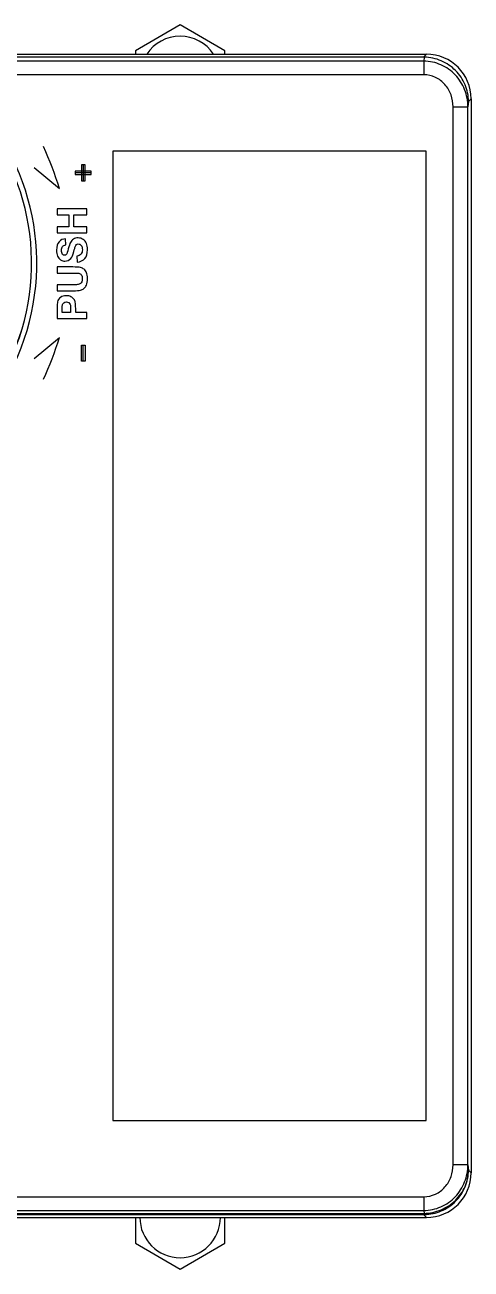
# Model space of a CAD drawing. Extents: x -425 to 6552, y -3049 to 3105.
# Drawn here: x 229.6 to 259.5, y -892.7 to -809.3 of the extents above; entities that cross this region are included whole.
import ezdxf

# ---------------------------------------------------------------- set-up
doc = ezdxf.new("R2010")
doc.units = 0
doc.layers.get('0').update_dxf_attribs({"linetype": 'CONTINUOUS'})

msp = doc.modelspace()

# ---------------------------------------------------------------- linework, layer by layer
at = {"color": 7, "linetype": 'CONTINUOUS'}
for p, q in [((240.023, -809.278), (237.023, -811.011)), ((243.023, -811.011), (240.023, -809.278)), ((256.332, -811.442), (224.848, -811.442)), ((225.048, -811.243), (256.531, -811.243)), ((256.356, -811.712), (225.198, -811.712)), ((237.023, -811.011), (237.023, -811.243)), ((243.023, -811.243), (243.023, -811.011)), ((256.332, -811.442), (256.531, -811.243)), ((256.388, -811.442), (256.356, -811.712)), ((256.356, -811.712), (256.356, -812.625)), ((256.356, -812.625), (225.198, -812.625)), ((259.357, -814.409), (259.527, -814.238)), ((259.527, -814.238), (259.527, -886.247)), ((258.316, -814.768), (259.315, -814.768)), ((258.316, -885.717), (258.316, -814.768)), ((259.357, -814.409), (259.315, -814.768)), ((259.315, -885.717), (259.315, -814.768)), ((235.513, -817.743), (235.513, -882.743)), ((256.513, -817.743), (235.513, -817.743)), ((256.513, -882.743), (256.513, -817.743)), ((235.513, -882.743), (256.513, -882.743)), ((259.315, -885.717), (258.316, -885.717)), ((259.315, -885.717), (259.357, -886.077)), ((259.527, -886.247), (259.357, -886.077)), ((162.676, -887.86), (256.356, -887.86)), ((256.356, -887.86), (256.356, -888.773)), ((92.509, -889.243), (256.531, -889.243)), ((92.699, -888.968), (256.342, -888.968)), ((92.699, -889.053), (256.342, -889.053)), ((162.676, -888.773), (256.356, -888.773)), ((237.023, -889.243), (237.023, -890.976)), ((243.023, -890.976), (243.023, -889.243)), ((256.342, -888.968), (256.379, -888.968)), ((256.342, -888.968), (256.342, -889.053)), ((256.531, -889.243), (256.342, -889.053)), ((256.356, -888.773), (256.379, -888.968)), ((237.023, -890.976), (240.023, -892.708)), ((240.023, -892.708), (243.023, -890.976))]:
    msp.add_line(p, q, dxfattribs=at)
at = {"color": 0, "linetype": 'CONTINUOUS'}
for p, q in [((230.246, -818.843), (231.933, -820.243)), ((232.998, -819.076), (232.998, -819.315)), ((234.06, -819.076), (232.998, -819.076)), ((234.06, -819.196), (232.998, -819.196)), ((233.41, -818.664), (233.41, -819.727)), ((233.648, -818.664), (233.41, -818.664)), ((233.529, -818.664), (233.529, -819.727)), ((233.648, -819.727), (233.648, -818.664)), ((234.06, -819.315), (234.06, -819.076)), ((232.998, -819.315), (234.06, -819.315)), ((233.41, -819.727), (233.648, -819.727)), ((231.777, -821.623), (231.777, -822.026)), ((233.777, -821.623), (231.777, -821.623)), ((233.777, -822.026), (233.777, -821.623)), ((231.777, -822.026), (232.564, -822.026)), ((232.564, -822.026), (232.564, -822.818)), ((232.902, -822.818), (232.902, -822.026)), ((232.902, -822.026), (233.777, -822.026)), ((231.777, -822.818), (231.777, -823.222)), ((232.564, -822.818), (231.777, -822.818)), ((231.777, -823.222), (233.777, -823.222)), ((233.777, -822.818), (232.902, -822.818)), ((233.777, -823.222), (233.777, -822.818)), ((232.366, -824.024), (232.348, -823.62)), ((233.088, -824.796), (233.126, -825.189)), ((231.777, -825.512), (231.777, -825.916)), ((232.827, -825.512), (231.777, -825.512)), ((231.777, -825.916), (232.883, -825.916)), ((231.777, -826.703), (231.777, -827.107)), ((232.86, -826.703), (231.777, -826.703)), ((231.777, -827.107), (232.843, -827.107)), ((231.777, -828.32), (231.777, -828.968)), ((232.115, -828.564), (232.115, -828.369)), ((232.682, -828.343), (232.682, -828.564)), ((233.022, -828.564), (233.022, -828.301)), ((231.777, -828.968), (233.777, -828.968)), ((232.682, -828.564), (232.115, -828.564)), ((233.777, -828.564), (233.022, -828.564)), ((233.777, -828.968), (233.777, -828.564)), ((230.246, -831.643), (231.933, -830.243)), ((233.41, -831.821), (233.41, -830.758)), ((233.41, -830.758), (233.648, -830.758)), ((233.529, -831.821), (233.529, -830.758)), ((233.648, -830.758), (233.648, -831.821)), ((233.648, -831.821), (233.41, -831.821))]:
    msp.add_line(p, q, dxfattribs=at)
at = {"color": 7, "linetype": 'CONTINUOUS'}
for centre, radius, start, end in [((240.023, -812.743), 2.7, 33.85749, 146.14251), ((214.513, -825.243), 15.905, 131.87581, 48.12419), ((214.513, -825.243), 15.554, 131.8652, 48.12437), ((240.023, -889.244), 2.7, 180, 0), ((256.339, -886.304), 2.749, 270.05182, 271.21131)]:
    msp.add_arc(centre, radius, start, end, dxfattribs=at)
at = {"color": 0, "linetype": 'CONTINUOUS'}
for centre, radius, start, end in [((214.513, -825.243), 15.905, 131.87581, 48.12419), ((214.513, -825.243), 15.555, 131.8652, 48.12437), ((209.395, -827.243), 23.6, 17.25412, 24.53533), ((209.395, -823.243), 23.6, 335.46467, 342.74588)]:
    msp.add_arc(centre, radius, start, end, dxfattribs=at)
at = {"color": 7, "linetype": 'CONTINUOUS'}
for centre, major_axis, ratio, start_param, end_param in [((255.923, -814.847), (1.457, 3.18), 0.836259, 0.347356, 0.365906), ((256.523, -814.247), (2.127, 2.127), 0.997265, -0.784029, 0.784029), ((256.523, -886.238), (-2.127, 2.127), 0.997265, -3.925621, -2.357564)]:
    msp.add_ellipse(centre, major_axis=major_axis, ratio=ratio, start_param=start_param, end_param=end_param, dxfattribs=at)
for points, knots in [([(259.315, -814.768), (259.312, -814.379), (259.162, -813.593), (258.52, -812.58), (257.539, -811.883), (256.748, -811.714), (256.356, -811.712)], [0, 0, 0, 0, 0.24917, 0.498853, 0.749216, 1, 1, 1, 1]), ([(259.357, -814.409), (259.352, -814.03), (259.191, -813.262), (258.535, -812.287), (257.555, -811.619), (256.776, -811.45), (256.388, -811.442)], [0, 0, 0, 0, 0.246643, 0.495762, 0.747358, 1, 1, 1, 1]), ([(258.316, -814.768), (258.316, -814.501), (258.225, -813.961), (257.816, -813.25), (257.164, -812.747), (256.623, -812.625), (256.356, -812.625)], [0, 0, 0, 0, 0.250326, 0.50044, 0.750303, 1, 1, 1, 1]), ([(256.356, -888.773), (256.748, -888.771), (257.539, -888.602), (258.52, -887.905), (259.162, -886.893), (259.312, -886.106), (259.315, -885.717)], [0, 0, 0, 0, 0.250784, 0.501147, 0.75083, 1, 1, 1, 1]), ([(256.356, -887.86), (256.623, -887.86), (257.164, -887.738), (257.816, -887.235), (258.225, -886.524), (258.316, -885.985), (258.316, -885.717)], [0, 0, 0, 0, 0.249697, 0.49956, 0.749674, 1, 1, 1, 1]), ([(256.379, -888.968), (256.765, -888.96), (257.539, -888.797), (258.52, -888.153), (259.185, -887.203), (259.351, -886.448), (259.357, -886.077)], [0, 0, 0, 0, 0.254404, 0.506844, 0.755287, 1, 1, 1, 1]), ([(256.397, -889.053), (256.784, -889.044), (257.56, -888.876), (258.538, -888.209), (259.195, -887.23), (259.353, -886.458), (259.357, -886.077)], [0, 0, 0, 0, 0.251313, 0.502203, 0.751797, 1, 1, 1, 1]), ([(256.379, -888.968), (256.38, -888.979), (256.386, -889.006), (256.385, -889.039), (256.397, -889.053)], [0, 0, 0, 0, 0.386447, 1, 1, 1, 1])]:
    msp.add_open_spline(points, degree=3, knots=knots, dxfattribs=at)
at = {"color": 0, "linetype": 'CONTINUOUS'}
for points in [[(231.908, -823.821), (231.798, -823.947), (231.742, -824.136), (231.742, -824.387)], [(232.348, -823.62), (232.165, -823.627), (232.018, -823.694), (231.908, -823.821)], [(232.077, -824.391), (232.077, -824.278), (232.1, -824.193), (232.145, -824.136)], [(232.145, -824.136), (232.19, -824.078), (232.264, -824.041), (232.366, -824.024)], [(232.673, -823.864), (232.624, -823.958), (232.575, -824.103), (232.528, -824.299)], [(232.876, -823.643), (232.79, -823.696), (232.722, -823.77), (232.673, -823.864)], [(233.194, -823.563), (233.069, -823.563), (232.962, -823.59), (232.876, -823.643)], [(232.901, -824.477), (232.943, -824.309), (232.972, -824.201), (232.988, -824.154)], [(232.988, -824.154), (233.013, -824.085), (233.043, -824.036), (233.075, -824.009)], [(233.075, -824.009), (233.108, -823.981), (233.149, -823.966), (233.195, -823.966)], [(233.516, -823.658), (233.416, -823.595), (233.309, -823.563), (233.194, -823.563)], [(233.195, -823.966), (233.269, -823.966), (233.335, -824.001), (233.389, -824.066)], [(233.389, -824.066), (233.444, -824.132), (233.471, -824.23), (233.471, -824.359)], [(233.739, -823.929), (233.691, -823.812), (233.617, -823.722), (233.516, -823.658)], [(233.812, -824.363), (233.812, -824.19), (233.788, -824.046), (233.739, -823.929)], [(231.742, -824.387), (231.742, -824.541), (231.766, -824.672), (231.812, -824.781)], [(231.812, -824.781), (231.858, -824.89), (231.927, -824.973), (232.015, -825.031)], [(232.015, -825.031), (232.104, -825.088), (232.2, -825.117), (232.3, -825.117)], [(232.149, -824.666), (232.101, -824.601), (232.077, -824.508), (232.077, -824.391)], [(232.273, -824.73), (232.221, -824.73), (232.18, -824.71), (232.149, -824.666)], [(232.395, -824.671), (232.362, -824.711), (232.321, -824.73), (232.273, -824.73)], [(232.3, -825.117), (232.459, -825.117), (232.594, -825.055), (232.703, -824.933)], [(232.528, -824.299), (232.482, -824.496), (232.438, -824.62), (232.395, -824.671)], [(232.703, -824.933), (232.782, -824.845), (232.848, -824.694), (232.901, -824.477)], [(233.379, -824.653), (233.317, -824.725), (233.22, -824.773), (233.088, -824.796)], [(233.126, -825.189), (233.35, -825.163), (233.52, -825.082), (233.638, -824.946)], [(233.471, -824.359), (233.471, -824.482), (233.441, -824.58), (233.379, -824.653)], [(233.638, -824.946), (233.755, -824.811), (233.812, -824.617), (233.812, -824.363)], [(233.336, -825.545), (233.238, -825.523), (233.067, -825.512), (232.827, -825.512)], [(232.883, -825.916), (233.041, -825.916), (233.155, -825.923), (233.223, -825.934)], [(233.223, -825.934), (233.291, -825.946), (233.35, -825.981), (233.396, -826.039)], [(233.587, -825.666), (233.519, -825.608), (233.436, -825.567), (233.336, -825.545)], [(233.75, -825.901), (233.71, -825.803), (233.655, -825.725), (233.587, -825.666)], [(233.811, -826.286), (233.811, -826.127), (233.79, -825.999), (233.75, -825.901)], [(233.194, -826.689), (233.144, -826.699), (233.032, -826.703), (232.86, -826.703)], [(233.392, -826.565), (233.343, -826.631), (233.276, -826.672), (233.194, -826.689)], [(233.466, -826.298), (233.466, -826.411), (233.441, -826.5), (233.392, -826.565)], [(233.396, -826.039), (233.442, -826.097), (233.466, -826.183), (233.466, -826.298)], [(233.573, -826.954), (233.644, -826.897), (233.702, -826.819), (233.745, -826.721)], [(233.745, -826.721), (233.788, -826.623), (233.811, -826.477), (233.811, -826.286)], [(232.003, -827.552), (231.902, -827.629), (231.837, -827.725), (231.807, -827.84)], [(232.392, -827.436), (232.234, -827.436), (232.104, -827.475), (232.003, -827.552)], [(232.701, -827.503), (232.618, -827.459), (232.515, -827.436), (232.392, -827.436)], [(232.899, -827.673), (232.852, -827.605), (232.786, -827.548), (232.701, -827.503)], [(232.843, -827.107), (233.067, -827.107), (233.236, -827.095), (233.351, -827.068)], [(233.351, -827.068), (233.429, -827.05), (233.502, -827.011), (233.573, -826.954)], [(231.807, -827.84), (231.788, -827.915), (231.777, -828.074), (231.777, -828.32)], [(232.115, -828.369), (232.115, -828.224), (232.12, -828.127), (232.129, -828.078)], [(232.129, -828.078), (232.141, -828.013), (232.171, -827.96), (232.218, -827.917)], [(232.218, -827.917), (232.265, -827.874), (232.325, -827.852), (232.397, -827.852)], [(232.397, -827.852), (232.457, -827.852), (232.509, -827.868), (232.553, -827.898)], [(232.553, -827.898), (232.598, -827.928), (232.631, -827.971), (232.651, -828.024)], [(232.651, -828.024), (232.673, -828.078), (232.682, -828.185), (232.682, -828.343)], [(232.993, -827.882), (232.979, -827.811), (232.947, -827.741), (232.899, -827.673)], [(233.022, -828.301), (233.022, -828.118), (233.013, -827.979), (232.993, -827.882)]]:
    msp.add_open_spline(points, degree=3, dxfattribs=at)

doc.saveas('drawing.dxf')
